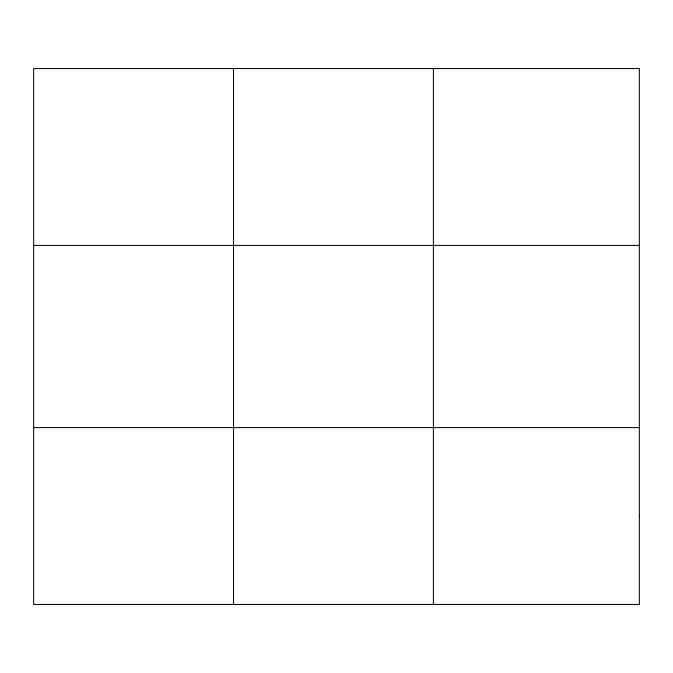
<?xml version="1.0" encoding="UTF-8"?>
<svg xmlns="http://www.w3.org/2000/svg" width="673" height="673" viewBox="0 0 673 673"><rect width="100%" height="100%" fill="white"/><g stroke="black" fill="none" stroke-linecap="round" stroke-linejoin="round"><path stroke-width="1.01" d="M233.531 604.438L233.531 68.562M433.412 604.438L433.412 68.562M33.65 245.401L639.35 245.401M33.65 427.599L639.35 427.599M639.35 516.023L639.35 604.438L33.65 604.438L33.65 68.562L639.35 68.562L639.35 516.023"/></g></svg>
